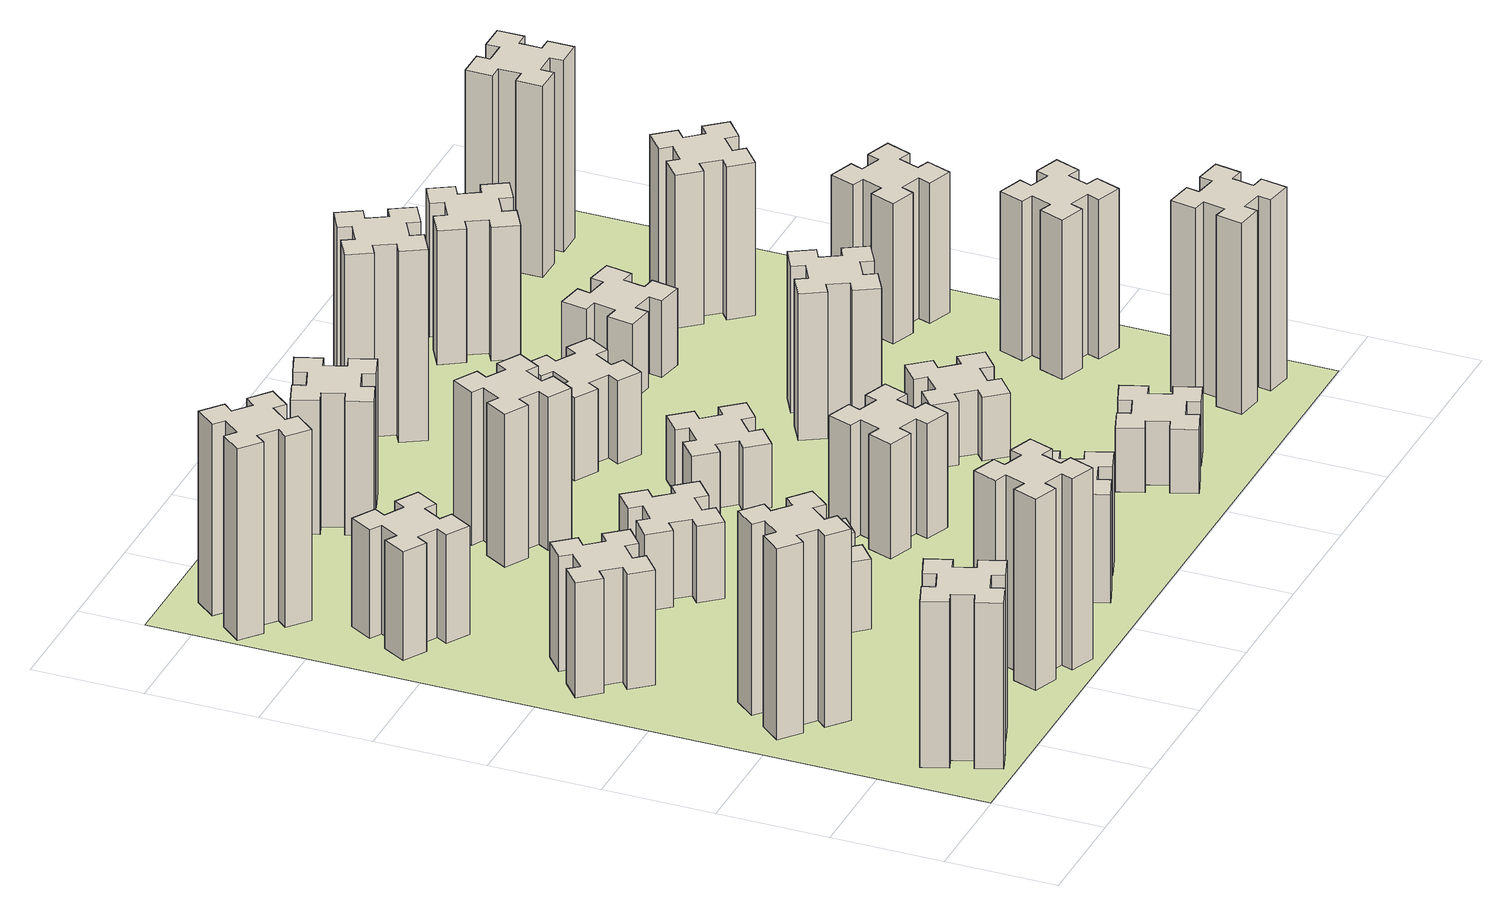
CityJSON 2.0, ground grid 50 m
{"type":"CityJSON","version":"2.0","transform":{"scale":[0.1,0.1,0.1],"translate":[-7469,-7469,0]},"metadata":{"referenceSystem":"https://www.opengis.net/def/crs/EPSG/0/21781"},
"CityObjects":{
"building1":{"type":"Building","attributes":{"class":"1000","function":"1000","usage":"1000","yearOfConstruction":2016,"roofType":"1000","measuredHeight":78,"storeysAboveGround":30,"storeysBelowGround":0},"geometry":[{"type":"Solid","lod":"1","boundaries":[[[[0,1,2,3,4,5,6,7,8,9,10,11,12,13,14,15,16,17,18,19]],[[17,16,20,21]],[[16,15,22,20]],[[15,14,23,22]],[[14,13,24,23]],[[13,12,25,24]],[[12,11,26,25]],[[11,10,27,26]],[[10,9,28,27]],[[9,8,29,28]],[[8,7,30,29]],[[7,6,31,30]],[[6,5,32,31]],[[5,4,33,32]],[[4,3,34,33]],[[3,2,35,34]],[[2,1,36,35]],[[1,0,37,36]],[[0,19,38,37]],[[19,18,39,38]],[[18,17,21,39]],[[24,25,26,27,28,29,30,31,32,33,34,35,36,37,38,39,21,20,22,23]]]]}]},
"building2":{"type":"Building","attributes":{"class":"1000","function":"1000","usage":"1000","yearOfConstruction":2016,"roofType":"1000","measuredHeight":90,"storeysAboveGround":30,"storeysBelowGround":0},"geometry":[{"type":"Solid","lod":"1","boundaries":[[[[40,41,42,43,44,45,46,47,48,49,50,51,52,53,54,55,56,57,58,59]],[[57,56,60,61]],[[56,55,62,60]],[[55,54,63,62]],[[54,53,64,63]],[[53,52,65,64]],[[52,51,66,65]],[[51,50,67,66]],[[50,49,68,67]],[[49,48,69,68]],[[48,47,70,69]],[[47,46,71,70]],[[46,45,72,71]],[[45,44,73,72]],[[44,43,74,73]],[[43,42,75,74]],[[42,41,76,75]],[[41,40,77,76]],[[40,59,78,77]],[[59,58,79,78]],[[58,57,61,79]],[[64,65,66,67,68,69,70,71,72,73,74,75,76,77,78,79,61,60,62,63]]]]}]},
"building3":{"type":"Building","attributes":{"class":"1000","function":"1000","usage":"1000","yearOfConstruction":2016,"roofType":"1000","measuredHeight":54,"storeysAboveGround":30,"storeysBelowGround":0},"geometry":[{"type":"Solid","lod":"1","boundaries":[[[[80,81,82,83,84,85,86,87,88,89,90,91,92,93,94,95,96,97,98,99]],[[97,96,100,101]],[[96,95,102,100]],[[95,94,103,102]],[[94,93,104,103]],[[93,92,105,104]],[[92,91,106,105]],[[91,90,107,106]],[[90,89,108,107]],[[89,88,109,108]],[[88,87,110,109]],[[87,86,111,110]],[[86,85,112,111]],[[85,84,113,112]],[[84,83,114,113]],[[83,82,115,114]],[[82,81,116,115]],[[81,80,117,116]],[[80,99,118,117]],[[99,98,119,118]],[[98,97,101,119]],[[104,105,106,107,108,109,110,111,112,113,114,115,116,117,118,119,101,100,102,103]]]]}]},
"building4":{"type":"Building","attributes":{"class":"1000","function":"1000","usage":"1000","yearOfConstruction":2016,"roofType":"1000","measuredHeight":51,"storeysAboveGround":30,"storeysBelowGround":0},"geometry":[{"type":"Solid","lod":"1","boundaries":[[[[120,121,122,123,124,125,126,127,128,129,130,131,132,133,134,135,136,137,138,139]],[[137,136,140,141]],[[136,135,142,140]],[[135,134,143,142]],[[134,133,144,143]],[[133,132,145,144]],[[132,131,146,145]],[[131,130,147,146]],[[130,129,148,147]],[[129,128,149,148]],[[128,127,150,149]],[[127,126,151,150]],[[126,125,152,151]],[[125,124,153,152]],[[124,123,154,153]],[[123,122,155,154]],[[122,121,156,155]],[[121,120,157,156]],[[120,139,158,157]],[[139,138,159,158]],[[138,137,141,159]],[[144,145,146,147,148,149,150,151,152,153,154,155,156,157,158,159,141,140,142,143]]]]}]},
"building5":{"type":"Building","attributes":{"class":"1000","function":"1000","usage":"1000","yearOfConstruction":2016,"roofType":"1000","measuredHeight":90,"storeysAboveGround":30,"storeysBelowGround":0},"geometry":[{"type":"Solid","lod":"1","boundaries":[[[[160,161,162,163,164,165,166,167,168,169,170,171,172,173,174,175,176,177,178,179]],[[177,176,180,181]],[[176,175,182,180]],[[175,174,183,182]],[[174,173,184,183]],[[173,172,185,184]],[[172,171,186,185]],[[171,170,187,186]],[[170,169,188,187]],[[169,168,189,188]],[[168,167,190,189]],[[167,166,191,190]],[[166,165,192,191]],[[165,164,193,192]],[[164,163,194,193]],[[163,162,195,194]],[[162,161,196,195]],[[161,160,197,196]],[[160,179,198,197]],[[179,178,199,198]],[[178,177,181,199]],[[184,185,186,187,188,189,190,191,192,193,194,195,196,197,198,199,181,180,182,183]]]]}]},
"building6":{"type":"Building","attributes":{"class":"1000","function":"1000","usage":"1000","yearOfConstruction":2016,"roofType":"1000","measuredHeight":90,"storeysAboveGround":30,"storeysBelowGround":0},"geometry":[{"type":"Solid","lod":"1","boundaries":[[[[200,201,202,203,204,205,206,207,208,209,210,211,212,213,214,215,216,217,218,219]],[[217,216,220,221]],[[216,215,222,220]],[[215,214,223,222]],[[214,213,224,223]],[[213,212,225,224]],[[212,211,226,225]],[[211,210,227,226]],[[210,209,228,227]],[[209,208,229,228]],[[208,207,230,229]],[[207,206,231,230]],[[206,205,232,231]],[[205,204,233,232]],[[204,203,234,233]],[[203,202,235,234]],[[202,201,236,235]],[[201,200,237,236]],[[200,219,238,237]],[[219,218,239,238]],[[218,217,221,239]],[[224,225,226,227,228,229,230,231,232,233,234,235,236,237,238,239,221,220,222,223]]]]}]},
"building7":{"type":"Building","attributes":{"class":"1000","function":"1000","usage":"1000","yearOfConstruction":2016,"roofType":"1000","measuredHeight":33,"storeysAboveGround":30,"storeysBelowGround":0},"geometry":[{"type":"Solid","lod":"1","boundaries":[[[[240,241,242,243,244,245,246,247,248,249,250,251,252,253,254,255,256,257,258,259]],[[257,256,260,261]],[[256,255,262,260]],[[255,254,263,262]],[[254,253,264,263]],[[253,252,265,264]],[[252,251,266,265]],[[251,250,267,266]],[[250,249,268,267]],[[249,248,269,268]],[[248,247,270,269]],[[247,246,271,270]],[[246,245,272,271]],[[245,244,273,272]],[[244,243,274,273]],[[243,242,275,274]],[[242,241,276,275]],[[241,240,277,276]],[[240,259,278,277]],[[259,258,279,278]],[[258,257,261,279]],[[264,265,266,267,268,269,270,271,272,273,274,275,276,277,278,279,261,260,262,263]]]]}]},
"building8":{"type":"Building","attributes":{"class":"1000","function":"1000","usage":"1000","yearOfConstruction":2016,"roofType":"1000","measuredHeight":36,"storeysAboveGround":30,"storeysBelowGround":0},"geometry":[{"type":"Solid","lod":"1","boundaries":[[[[280,281,282,283,284,285,286,287,288,289,290,291,292,293,294,295,296,297,298,299]],[[297,296,300,301]],[[296,295,302,300]],[[295,294,303,302]],[[294,293,304,303]],[[293,292,305,304]],[[292,291,306,305]],[[291,290,307,306]],[[290,289,308,307]],[[289,288,309,308]],[[288,287,310,309]],[[287,286,311,310]],[[286,285,312,311]],[[285,284,313,312]],[[284,283,314,313]],[[283,282,315,314]],[[282,281,316,315]],[[281,280,317,316]],[[280,299,318,317]],[[299,298,319,318]],[[298,297,301,319]],[[304,305,306,307,308,309,310,311,312,313,314,315,316,317,318,319,301,300,302,303]]]]}]},
"building9":{"type":"Building","attributes":{"class":"1000","function":"1000","usage":"1000","yearOfConstruction":2016,"roofType":"1000","measuredHeight":51,"storeysAboveGround":30,"storeysBelowGround":0},"geometry":[{"type":"Solid","lod":"1","boundaries":[[[[320,321,322,323,324,325,326,327,328,329,330,331,332,333,334,335,336,337,338,339]],[[337,336,340,341]],[[336,335,342,340]],[[335,334,343,342]],[[334,333,344,343]],[[333,332,345,344]],[[332,331,346,345]],[[331,330,347,346]],[[330,329,348,347]],[[329,328,349,348]],[[328,327,350,349]],[[327,326,351,350]],[[326,325,352,351]],[[325,324,353,352]],[[324,323,354,353]],[[323,322,355,354]],[[322,321,356,355]],[[321,320,357,356]],[[320,339,358,357]],[[339,338,359,358]],[[338,337,341,359]],[[344,345,346,347,348,349,350,351,352,353,354,355,356,357,358,359,341,340,342,343]]]]}]},
"building10":{"type":"Building","attributes":{"class":"1000","function":"1000","usage":"1000","yearOfConstruction":2016,"roofType":"1000","measuredHeight":72,"storeysAboveGround":30,"storeysBelowGround":0},"geometry":[{"type":"Solid","lod":"1","boundaries":[[[[360,361,362,363,364,365,366,367,368,369,370,371,372,373,374,375,376,377,378,379]],[[377,376,380,381]],[[376,375,382,380]],[[375,374,383,382]],[[374,373,384,383]],[[373,372,385,384]],[[372,371,386,385]],[[371,370,387,386]],[[370,369,388,387]],[[369,368,389,388]],[[368,367,390,389]],[[367,366,391,390]],[[366,365,392,391]],[[365,364,393,392]],[[364,363,394,393]],[[363,362,395,394]],[[362,361,396,395]],[[361,360,397,396]],[[360,379,398,397]],[[379,378,399,398]],[[378,377,381,399]],[[384,385,386,387,388,389,390,391,392,393,394,395,396,397,398,399,381,380,382,383]]]]}]},
"building11":{"type":"Building","attributes":{"class":"1000","function":"1000","usage":"1000","yearOfConstruction":2016,"roofType":"1000","measuredHeight":63,"storeysAboveGround":30,"storeysBelowGround":0},"geometry":[{"type":"Solid","lod":"1","boundaries":[[[[400,401,402,403,404,405,406,407,408,409,410,411,412,413,414,415,416,417,418,419]],[[417,416,420,421]],[[416,415,422,420]],[[415,414,423,422]],[[414,413,424,423]],[[413,412,425,424]],[[412,411,426,425]],[[411,410,427,426]],[[410,409,428,427]],[[409,408,429,428]],[[408,407,430,429]],[[407,406,431,430]],[[406,405,432,431]],[[405,404,433,432]],[[404,403,434,433]],[[403,402,435,434]],[[402,401,436,435]],[[401,400,437,436]],[[400,419,438,437]],[[419,418,439,438]],[[418,417,421,439]],[[424,425,426,427,428,429,430,431,432,433,434,435,436,437,438,439,421,420,422,423]]]]}]},
"building12":{"type":"Building","attributes":{"class":"1000","function":"1000","usage":"1000","yearOfConstruction":2016,"roofType":"1000","measuredHeight":54,"storeysAboveGround":30,"storeysBelowGround":0},"geometry":[{"type":"Solid","lod":"1","boundaries":[[[[440,441,442,443,444,445,446,447,448,449,450,451,452,453,454,455,456,457,458,459]],[[457,456,460,461]],[[456,455,462,460]],[[455,454,463,462]],[[454,453,464,463]],[[453,452,465,464]],[[452,451,466,465]],[[451,450,467,466]],[[450,449,468,467]],[[449,448,469,468]],[[448,447,470,469]],[[447,446,471,470]],[[446,445,472,471]],[[445,444,473,472]],[[444,443,474,473]],[[443,442,475,474]],[[442,441,476,475]],[[441,440,477,476]],[[440,459,478,477]],[[459,458,479,478]],[[458,457,461,479]],[[464,465,466,467,468,469,470,471,472,473,474,475,476,477,478,479,461,460,462,463]]]]}]},
"building13":{"type":"Building","attributes":{"class":"1000","function":"1000","usage":"1000","yearOfConstruction":2016,"roofType":"1000","measuredHeight":30,"storeysAboveGround":30,"storeysBelowGround":0},"geometry":[{"type":"Solid","lod":"1","boundaries":[[[[480,481,482,483,484,485,486,487,488,489,490,491,492,493,494,495,496,497,498,499]],[[497,496,500,501]],[[496,495,502,500]],[[495,494,503,502]],[[494,493,504,503]],[[493,492,505,504]],[[492,491,506,505]],[[491,490,507,506]],[[490,489,508,507]],[[489,488,509,508]],[[488,487,510,509]],[[487,486,511,510]],[[486,485,512,511]],[[485,484,513,512]],[[484,483,514,513]],[[483,482,515,514]],[[482,481,516,515]],[[481,480,517,516]],[[480,499,518,517]],[[499,498,519,518]],[[498,497,501,519]],[[504,505,506,507,508,509,510,511,512,513,514,515,516,517,518,519,501,500,502,503]]]]}]},
"building14":{"type":"Building","attributes":{"class":"1000","function":"1000","usage":"1000","yearOfConstruction":2016,"roofType":"1000","measuredHeight":39,"storeysAboveGround":30,"storeysBelowGround":0},"geometry":[{"type":"Solid","lod":"1","boundaries":[[[[520,521,522,523,524,525,526,527,528,529,530,531,532,533,534,535,536,537,538,539]],[[537,536,540,541]],[[536,535,542,540]],[[535,534,543,542]],[[534,533,544,543]],[[533,532,545,544]],[[532,531,546,545]],[[531,530,547,546]],[[530,529,548,547]],[[529,528,549,548]],[[528,527,550,549]],[[527,526,551,550]],[[526,525,552,551]],[[525,524,553,552]],[[524,523,554,553]],[[523,522,555,554]],[[522,521,556,555]],[[521,520,557,556]],[[520,539,558,557]],[[539,538,559,558]],[[538,537,541,559]],[[544,545,546,547,548,549,550,551,552,553,554,555,556,557,558,559,541,540,542,543]]]]}]},
"building15":{"type":"Building","attributes":{"class":"1000","function":"1000","usage":"1000","yearOfConstruction":2016,"roofType":"1000","measuredHeight":30,"storeysAboveGround":30,"storeysBelowGround":0},"geometry":[{"type":"Solid","lod":"1","boundaries":[[[[560,561,562,563,564,565,566,567,568,569,570,571,572,573,574,575,576,577,578,579]],[[577,576,580,581]],[[576,575,582,580]],[[575,574,583,582]],[[574,573,584,583]],[[573,572,585,584]],[[572,571,586,585]],[[571,570,587,586]],[[570,569,588,587]],[[569,568,589,588]],[[568,567,590,589]],[[567,566,591,590]],[[566,565,592,591]],[[565,564,593,592]],[[564,563,594,593]],[[563,562,595,594]],[[562,561,596,595]],[[561,560,597,596]],[[560,579,598,597]],[[579,578,599,598]],[[578,577,581,599]],[[584,585,586,587,588,589,590,591,592,593,594,595,596,597,598,599,581,580,582,583]]]]}]},
"building16":{"type":"Building","attributes":{"class":"1000","function":"1000","usage":"1000","yearOfConstruction":2016,"roofType":"1000","measuredHeight":90,"storeysAboveGround":30,"storeysBelowGround":0},"geometry":[{"type":"Solid","lod":"1","boundaries":[[[[600,601,602,603,604,605,606,607,608,609,610,611,612,613,614,615,616,617,618,619]],[[617,616,620,621]],[[616,615,622,620]],[[615,614,623,622]],[[614,613,624,623]],[[613,612,625,624]],[[612,611,626,625]],[[611,610,627,626]],[[610,609,628,627]],[[609,608,629,628]],[[608,607,630,629]],[[607,606,631,630]],[[606,605,632,631]],[[605,604,633,632]],[[604,603,634,633]],[[603,602,635,634]],[[602,601,636,635]],[[601,600,637,636]],[[600,619,638,637]],[[619,618,639,638]],[[618,617,621,639]],[[624,625,626,627,628,629,630,631,632,633,634,635,636,637,638,639,621,620,622,623]]]]}]},
"building17":{"type":"Building","attributes":{"class":"1000","function":"1000","usage":"1000","yearOfConstruction":2016,"roofType":"1000","measuredHeight":30,"storeysAboveGround":30,"storeysBelowGround":0},"geometry":[{"type":"Solid","lod":"1","boundaries":[[[[640,641,642,643,644,645,646,647,648,649,650,651,652,653,654,655,656,657,658,659]],[[657,656,660,661]],[[656,655,662,660]],[[655,654,663,662]],[[654,653,664,663]],[[653,652,665,664]],[[652,651,666,665]],[[651,650,667,666]],[[650,649,668,667]],[[649,648,669,668]],[[648,647,670,669]],[[647,646,671,670]],[[646,645,672,671]],[[645,644,673,672]],[[644,643,674,673]],[[643,642,675,674]],[[642,641,676,675]],[[641,640,677,676]],[[640,659,678,677]],[[659,658,679,678]],[[658,657,661,679]],[[664,665,666,667,668,669,670,671,672,673,674,675,676,677,678,679,661,660,662,663]]]]}]},
"building18":{"type":"Building","attributes":{"class":"1000","function":"1000","usage":"1000","yearOfConstruction":2016,"roofType":"1000","measuredHeight":69,"storeysAboveGround":30,"storeysBelowGround":0},"geometry":[{"type":"Solid","lod":"1","boundaries":[[[[680,681,682,683,684,685,686,687,688,689,690,691,692,693,694,695,696,697,698,699]],[[697,696,700,701]],[[696,695,702,700]],[[695,694,703,702]],[[694,693,704,703]],[[693,692,705,704]],[[692,691,706,705]],[[691,690,707,706]],[[690,689,708,707]],[[689,688,709,708]],[[688,687,710,709]],[[687,686,711,710]],[[686,685,712,711]],[[685,684,713,712]],[[684,683,714,713]],[[683,682,715,714]],[[682,681,716,715]],[[681,680,717,716]],[[680,699,718,717]],[[699,698,719,718]],[[698,697,701,719]],[[704,705,706,707,708,709,710,711,712,713,714,715,716,717,718,719,701,700,702,703]]]]}]},
"building19":{"type":"Building","attributes":{"class":"1000","function":"1000","usage":"1000","yearOfConstruction":2016,"roofType":"1000","measuredHeight":36,"storeysAboveGround":30,"storeysBelowGround":0},"geometry":[{"type":"Solid","lod":"1","boundaries":[[[[720,721,722,723,724,725,726,727,728,729,730,731,732,733,734,735,736,737,738,739]],[[737,736,740,741]],[[736,735,742,740]],[[735,734,743,742]],[[734,733,744,743]],[[733,732,745,744]],[[732,731,746,745]],[[731,730,747,746]],[[730,729,748,747]],[[729,728,749,748]],[[728,727,750,749]],[[727,726,751,750]],[[726,725,752,751]],[[725,724,753,752]],[[724,723,754,753]],[[723,722,755,754]],[[722,721,756,755]],[[721,720,757,756]],[[720,739,758,757]],[[739,738,759,758]],[[738,737,741,759]],[[744,745,746,747,748,749,750,751,752,753,754,755,756,757,758,759,741,740,742,743]]]]}]},
"building20":{"type":"Building","attributes":{"class":"1000","function":"1000","usage":"1000","yearOfConstruction":2016,"roofType":"1000","measuredHeight":90,"storeysAboveGround":30,"storeysBelowGround":0},"geometry":[{"type":"Solid","lod":"1","boundaries":[[[[760,761,762,763,764,765,766,767,768,769,770,771,772,773,774,775,776,777,778,779]],[[777,776,780,781]],[[776,775,782,780]],[[775,774,783,782]],[[774,773,784,783]],[[773,772,785,784]],[[772,771,786,785]],[[771,770,787,786]],[[770,769,788,787]],[[769,768,789,788]],[[768,767,790,789]],[[767,766,791,790]],[[766,765,792,791]],[[765,764,793,792]],[[764,763,794,793]],[[763,762,795,794]],[[762,761,796,795]],[[761,760,797,796]],[[760,779,798,797]],[[779,778,799,798]],[[778,777,781,799]],[[784,785,786,787,788,789,790,791,792,793,794,795,796,797,798,799,781,780,782,783]]]]}]},
"building21":{"type":"Building","attributes":{"class":"1000","function":"1000","usage":"1000","yearOfConstruction":2016,"roofType":"1000","measuredHeight":63,"storeysAboveGround":30,"storeysBelowGround":0},"geometry":[{"type":"Solid","lod":"1","boundaries":[[[[800,801,802,803,804,805,806,807,808,809,810,811,812,813,814,815,816,817,818,819]],[[817,816,820,821]],[[816,815,822,820]],[[815,814,823,822]],[[814,813,824,823]],[[813,812,825,824]],[[812,811,826,825]],[[811,810,827,826]],[[810,809,828,827]],[[809,808,829,828]],[[808,807,830,829]],[[807,806,831,830]],[[806,805,832,831]],[[805,804,833,832]],[[804,803,834,833]],[[803,802,835,834]],[[802,801,836,835]],[[801,800,837,836]],[[800,819,838,837]],[[819,818,839,838]],[[818,817,821,839]],[[824,825,826,827,828,829,830,831,832,833,834,835,836,837,838,839,821,820,822,823]]]]}]},
"building22":{"type":"Building","attributes":{"class":"1000","function":"1000","usage":"1000","yearOfConstruction":2016,"roofType":"1000","measuredHeight":75,"storeysAboveGround":30,"storeysBelowGround":0},"geometry":[{"type":"Solid","lod":"1","boundaries":[[[[840,841,842,843,844,845,846,847,848,849,850,851,852,853,854,855,856,857,858,859]],[[857,856,860,861]],[[856,855,862,860]],[[855,854,863,862]],[[854,853,864,863]],[[853,852,865,864]],[[852,851,866,865]],[[851,850,867,866]],[[850,849,868,867]],[[849,848,869,868]],[[848,847,870,869]],[[847,846,871,870]],[[846,845,872,871]],[[845,844,873,872]],[[844,843,874,873]],[[843,842,875,874]],[[842,841,876,875]],[[841,840,877,876]],[[840,859,878,877]],[[859,858,879,878]],[[858,857,861,879]],[[864,865,866,867,868,869,870,871,872,873,874,875,876,877,878,879,861,860,862,863]]]]}]},
"building23":{"type":"Building","attributes":{"class":"1000","function":"1000","usage":"1000","yearOfConstruction":2016,"roofType":"1000","measuredHeight":66,"storeysAboveGround":30,"storeysBelowGround":0},"geometry":[{"type":"Solid","lod":"1","boundaries":[[[[880,881,882,883,884,885,886,887,888,889,890,891,892,893,894,895,896,897,898,899]],[[897,896,900,901]],[[896,895,902,900]],[[895,894,903,902]],[[894,893,904,903]],[[893,892,905,904]],[[892,891,906,905]],[[891,890,907,906]],[[890,889,908,907]],[[889,888,909,908]],[[888,887,910,909]],[[887,886,911,910]],[[886,885,912,911]],[[885,884,913,912]],[[884,883,914,913]],[[883,882,915,914]],[[882,881,916,915]],[[881,880,917,916]],[[880,899,918,917]],[[899,898,919,918]],[[898,897,901,919]],[[904,905,906,907,908,909,910,911,912,913,914,915,916,917,918,919,901,900,902,903]]]]}]},
"building24":{"type":"Building","attributes":{"class":"1000","function":"1000","usage":"1000","yearOfConstruction":2016,"roofType":"1000","measuredHeight":72,"storeysAboveGround":30,"storeysBelowGround":0},"geometry":[{"type":"Solid","lod":"1","boundaries":[[[[920,921,922,923,924,925,926,927,928,929,930,931,932,933,934,935,936,937,938,939]],[[937,936,940,941]],[[936,935,942,940]],[[935,934,943,942]],[[934,933,944,943]],[[933,932,945,944]],[[932,931,946,945]],[[931,930,947,946]],[[930,929,948,947]],[[929,928,949,948]],[[928,927,950,949]],[[927,926,951,950]],[[926,925,952,951]],[[925,924,953,952]],[[924,923,954,953]],[[923,922,955,954]],[[922,921,956,955]],[[921,920,957,956]],[[920,939,958,957]],[[939,938,959,958]],[[938,937,941,959]],[[944,945,946,947,948,949,950,951,952,953,954,955,956,957,958,959,941,940,942,943]]]]}]},
"building25":{"type":"Building","attributes":{"class":"1000","function":"1000","usage":"1000","yearOfConstruction":2016,"roofType":"1000","measuredHeight":90,"storeysAboveGround":30,"storeysBelowGround":0},"geometry":[{"type":"Solid","lod":"1","boundaries":[[[[960,961,962,963,964,965,966,967,968,969,970,971,972,973,974,975,976,977,978,979]],[[977,976,980,981]],[[976,975,982,980]],[[975,974,983,982]],[[974,973,984,983]],[[973,972,985,984]],[[972,971,986,985]],[[971,970,987,986]],[[970,969,988,987]],[[969,968,989,988]],[[968,967,990,989]],[[967,966,991,990]],[[966,965,992,991]],[[965,964,993,992]],[[964,963,994,993]],[[963,962,995,994]],[[962,961,996,995]],[[961,960,997,996]],[[960,979,998,997]],[[979,978,999,998]],[[978,977,981,999]],[[984,985,986,987,988,989,990,991,992,993,994,995,996,997,998,999,981,980,982,983]]]]}]},
"landuse1":{"type":"LandUse","attributes":{"name":"plot1","function":"1010"},"geometry":[{"type":"MultiSurface","lod":"1","boundaries":[[[1000,1001,1002,1003]]]}]}
},
"vertices":[
[366,155,0],[460,189,0],[480,133,0],[593,174,0],[552,287,0],[496,266,0],[462,360,0],[518,380,0],[477,493,0],[364,452,0],[385,396,0],[291,362,0],[270,418,0],[157,377,0],[199,264,0],[255,285,0],[289,191,0],[233,170,0],[274,57,0],[387,99,0],[289,191,780],[233,170,780],[255,285,780],[199,264,780],[157,377,780],[270,418,780],[291,362,780],[385,396,780],[364,452,780],[477,493,780],[518,380,780],[462,360,780],[496,266,780],[552,287,780],[593,174,780],[480,133,780],[460,189,780],[366,155,780],[387,99,780],[274,57,780],
[484,1067,0],[408,1132,0],[446,1178,0],[354,1255,0],[277,1163,0],[323,1124,0],[259,1048,0],[213,1086,0],[136,994,0],[228,917,0],[266,963,0],[343,899,0],[304,853,0],[396,776,0],[473,868,0],[427,906,0],[492,983,0],[538,944,0],[615,1036,0],[523,1113,0],[492,983,900],[538,944,900],[427,906,900],[473,868,900],[396,776,900],[304,853,900],[343,899,900],[266,963,900],[228,917,900],[136,994,900],[213,1086,900],[259,1048,900],[323,1124,900],[277,1163,900],[354,1255,900],[446,1178,900],[408,1132,900],[484,1067,900],[523,1113,900],[615,1036,900],
[492,1888,0],[427,1964,0],[473,2003,0],[396,2095,0],[304,2018,0],[343,1972,0],[266,1907,0],[228,1953,0],[136,1876,0],[213,1784,0],[259,1823,0],[323,1746,0],[277,1708,0],[354,1616,0],[446,1693,0],[408,1739,0],[484,1803,0],[523,1757,0],[615,1834,0],[538,1926,0],[484,1803,540],[523,1757,540],[408,1739,540],[446,1693,540],[354,1616,540],[277,1708,540],[323,1746,540],[259,1823,540],[213,1784,540],[136,1876,540],[228,1953,540],[266,1907,540],[343,1972,540],[304,2018,540],[396,2095,540],[473,2003,540],[427,1964,540],[492,1888,540],[538,1926,540],[615,1834,540],
[446,2597,0],[496,2684,0],[548,2654,0],[608,2758,0],[504,2818,0],[474,2766,0],[387,2816,0],[417,2868,0],[313,2928,0],[253,2824,0],[305,2794,0],[255,2707,0],[203,2737,0],[143,2633,0],[247,2573,0],[277,2625,0],[364,2575,0],[334,2523,0],[438,2463,0],[498,2567,0],[364,2575,510],[334,2523,510],[277,2625,510],[247,2573,510],[143,2633,510],[203,2737,510],[255,2707,510],[305,2794,510],[253,2824,510],[313,2928,510],[417,2868,510],[387,2816,510],[474,2766,510],[504,2818,510],[608,2758,510],[548,2654,510],[496,2684,510],[446,2597,510],[498,2567,510],[438,2463,510],
[1029,360,0],[995,266,0],[939,287,0],[897,174,0],[1010,133,0],[1031,189,0],[1125,155,0],[1104,99,0],[1217,57,0],[1258,170,0],[1202,191,0],[1236,285,0],[1292,264,0],[1333,377,0],[1220,418,0],[1200,362,0],[1106,396,0],[1127,452,0],[1014,493,0],[973,380,0],[1106,396,900],[1127,452,900],[1200,362,900],[1220,418,900],[1333,377,900],[1292,264,900],[1236,285,900],[1202,191,900],[1258,170,900],[1217,57,900],[1104,99,900],[1125,155,900],[1031,189,900],[1010,133,900],[897,174,900],[939,287,900],[995,266,900],[1029,360,900],[973,380,900],[1014,493,900],
[384,3387,0],[308,3452,0],[346,3498,0],[254,3575,0],[177,3483,0],[223,3444,0],[159,3368,0],[113,3406,0],[36,3314,0],[128,3237,0],[166,3283,0],[243,3219,0],[204,3173,0],[296,3096,0],[373,3188,0],[327,3226,0],[392,3303,0],[438,3264,0],[515,3356,0],[423,3433,0],[392,3303,900],[438,3264,900],[327,3226,900],[373,3188,900],[296,3096,900],[204,3173,900],[243,3219,900],[166,3283,900],[128,3237,900],[36,3314,900],[113,3406,900],[159,3368,900],[223,3444,900],[177,3483,900],[254,3575,900],[346,3498,900],[308,3452,900],[384,3387,900],[423,3433,900],[515,3356,900],
[1083,1332,0],[1006,1267,0],[968,1313,0],[876,1236,0],[953,1144,0],[999,1183,0],[1063,1106,0],[1017,1068,0],[1094,976,0],[1186,1053,0],[1148,1099,0],[1224,1163,0],[1263,1117,0],[1355,1194,0],[1278,1286,0],[1232,1248,0],[1167,1324,0],[1213,1363,0],[1136,1455,0],[1044,1378,0],[1167,1324,330],[1213,1363,330],[1232,1248,330],[1278,1286,330],[1355,1194,330],[1263,1117,330],[1224,1163,330],[1148,1099,330],[1186,1053,330],[1094,976,330],[1017,1068,330],[1063,1106,330],[999,1183,330],[953,1144,330],[876,1236,330],[968,1313,330],[1006,1267,330],[1083,1332,330],[1044,1378,330],[1136,1455,330],
[1083,1972,0],[1006,1907,0],[968,1953,0],[876,1876,0],[953,1784,0],[999,1823,0],[1063,1746,0],[1017,1708,0],[1094,1616,0],[1186,1693,0],[1148,1739,0],[1224,1803,0],[1263,1757,0],[1355,1834,0],[1278,1926,0],[1232,1888,0],[1167,1964,0],[1213,2003,0],[1136,2095,0],[1044,2018,0],[1167,1964,360],[1213,2003,360],[1232,1888,360],[1278,1926,360],[1355,1834,360],[1263,1757,360],[1224,1803,360],[1148,1739,360],[1186,1693,360],[1094,1616,360],[1017,1708,360],[1063,1746,360],[999,1823,360],[953,1784,360],[876,1876,360],[968,1953,360],[1006,1907,360],[1083,1972,360],[1044,2018,360],[1136,2095,360],
[1765,496,0],[1671,462,0],[1650,518,0],[1537,477,0],[1579,364,0],[1635,385,0],[1669,291,0],[1613,270,0],[1654,157,0],[1767,199,0],[1746,255,0],[1840,289,0],[1860,233,0],[1973,274,0],[1932,387,0],[1876,366,0],[1842,460,0],[1898,480,0],[1857,593,0],[1744,552,0],[1842,460,510],[1898,480,510],[1876,366,510],[1932,387,510],[1973,274,510],[1860,233,510],[1840,289,510],[1746,255,510],[1767,199,510],[1654,157,510],[1613,270,510],[1669,291,510],[1635,385,510],[1579,364,510],[1537,477,510],[1650,518,510],[1671,462,510],[1765,496,510],[1744,552,510],[1857,593,510],
[1314,2666,0],[1227,2716,0],[1257,2768,0],[1153,2828,0],[1093,2724,0],[1145,2694,0],[1095,2607,0],[1043,2637,0],[983,2533,0],[1087,2473,0],[1117,2525,0],[1204,2475,0],[1174,2423,0],[1278,2363,0],[1338,2467,0],[1286,2497,0],[1336,2584,0],[1388,2554,0],[1448,2658,0],[1344,2718,0],[1336,2584,720],[1388,2554,720],[1286,2497,720],[1338,2467,720],[1278,2363,720],[1174,2423,720],[1204,2475,720],[1117,2525,720],[1087,2473,720],[983,2533,720],[1043,2637,720],[1095,2607,720],[1145,2694,720],[1093,2724,720],[1153,2828,720],[1257,2768,720],[1227,2716,720],[1314,2666,720],[1344,2718,720],[1448,2658,720],
[1125,3456,0],[1031,3422,0],[1010,3478,0],[897,3437,0],[939,3324,0],[995,3345,0],[1029,3251,0],[973,3230,0],[1014,3117,0],[1127,3159,0],[1106,3215,0],[1200,3249,0],[1220,3193,0],[1333,3234,0],[1292,3347,0],[1236,3326,0],[1202,3420,0],[1258,3440,0],[1217,3553,0],[1104,3512,0],[1202,3420,630],[1258,3440,630],[1236,3326,630],[1292,3347,630],[1333,3234,630],[1220,3193,630],[1200,3249,630],[1106,3215,630],[1127,3159,630],[1014,3117,630],[973,3230,630],[1029,3251,630],[995,3345,630],[939,3324,630],[897,3437,630],[1010,3478,630],[1031,3422,630],[1125,3456,630],[1104,3512,630],[1217,3553,630],
[1769,1300,0],[1735,1206,0],[1679,1227,0],[1637,1114,0],[1750,1073,0],[1771,1129,0],[1865,1095,0],[1844,1039,0],[1957,997,0],[1998,1110,0],[1942,1131,0],[1976,1225,0],[2032,1204,0],[2073,1317,0],[1960,1358,0],[1940,1302,0],[1846,1336,0],[1867,1392,0],[1754,1433,0],[1713,1320,0],[1846,1336,540],[1867,1392,540],[1940,1302,540],[1960,1358,540],[2073,1317,540],[2032,1204,540],[1976,1225,540],[1942,1131,540],[1998,1110,540],[1957,997,540],[1844,1039,540],[1865,1095,540],[1771,1129,540],[1750,1073,540],[1637,1114,540],[1679,1227,540],[1735,1206,540],[1769,1300,540],[1713,1320,540],[1754,1433,540],
[1972,1988,0],[1907,2064,0],[1953,2103,0],[1876,2195,0],[1784,2118,0],[1823,2072,0],[1746,2007,0],[1708,2053,0],[1616,1976,0],[1693,1884,0],[1739,1923,0],[1803,1846,0],[1757,1808,0],[1834,1716,0],[1926,1793,0],[1888,1839,0],[1964,1903,0],[2003,1857,0],[2095,1934,0],[2018,2026,0],[1964,1903,300],[2003,1857,300],[1888,1839,300],[1926,1793,300],[1834,1716,300],[1757,1808,300],[1803,1846,300],[1739,1923,300],[1693,1884,300],[1616,1976,300],[1708,2053,300],[1746,2007,300],[1823,2072,300],[1784,2118,300],[1876,2195,300],[1953,2103,300],[1907,2064,300],[1972,1988,300],[2018,2026,300],[2095,1934,300],
[2026,2497,0],[2076,2584,0],[2128,2554,0],[2188,2658,0],[2084,2718,0],[2054,2666,0],[1967,2716,0],[1997,2768,0],[1893,2828,0],[1833,2724,0],[1885,2694,0],[1835,2607,0],[1783,2637,0],[1723,2533,0],[1827,2473,0],[1857,2525,0],[1944,2475,0],[1914,2423,0],[2018,2363,0],[2078,2467,0],[1944,2475,390],[1914,2423,390],[1857,2525,390],[1827,2473,390],[1723,2533,390],[1783,2637,390],[1835,2607,390],[1885,2694,390],[1833,2724,390],[1893,2828,390],[1997,2768,390],[1967,2716,390],[2054,2666,390],[2084,2718,390],[2188,2658,390],[2128,2554,390],[2076,2584,390],[2026,2497,390],[2078,2467,390],[2018,2363,390],
[2686,255,0],[2780,289,0],[2800,233,0],[2913,274,0],[2872,387,0],[2816,366,0],[2782,460,0],[2838,480,0],[2797,593,0],[2684,552,0],[2705,496,0],[2611,462,0],[2590,518,0],[2477,477,0],[2519,364,0],[2575,385,0],[2609,291,0],[2553,270,0],[2594,157,0],[2707,199,0],[2609,291,300],[2553,270,300],[2575,385,300],[2519,364,300],[2477,477,300],[2590,518,300],[2611,462,300],[2705,496,300],[2684,552,300],[2797,593,300],[2838,480,300],[2782,460,300],[2816,366,300],[2872,387,300],[2913,274,300],[2800,233,300],[2780,289,300],[2686,255,300],[2707,199,300],[2594,157,300],
[1844,3556,0],[1757,3506,0],[1727,3558,0],[1623,3498,0],[1683,3394,0],[1735,3424,0],[1785,3337,0],[1733,3307,0],[1793,3203,0],[1897,3263,0],[1867,3315,0],[1954,3365,0],[1984,3313,0],[2088,3373,0],[2028,3477,0],[1976,3447,0],[1926,3534,0],[1978,3564,0],[1918,3668,0],[1814,3608,0],[1926,3534,900],[1978,3564,900],[1976,3447,900],[2028,3477,900],[2088,3373,900],[1984,3313,900],[1954,3365,900],[1867,3315,900],[1897,3263,900],[1793,3203,900],[1733,3307,900],[1785,3337,900],[1735,3424,900],[1683,3394,900],[1623,3498,900],[1727,3558,900],[1757,3506,900],[1844,3556,900],[1814,3608,900],[1918,3668,900],
[2628,1099,0],[2704,1163,0],[2743,1117,0],[2835,1194,0],[2758,1286,0],[2712,1248,0],[2647,1324,0],[2693,1363,0],[2616,1455,0],[2524,1378,0],[2563,1332,0],[2486,1267,0],[2448,1313,0],[2356,1236,0],[2433,1144,0],[2479,1183,0],[2543,1106,0],[2497,1068,0],[2574,976,0],[2666,1053,0],[2543,1106,300],[2497,1068,300],[2479,1183,300],[2433,1144,300],[2356,1236,300],[2448,1313,300],[2486,1267,300],[2563,1332,300],[2524,1378,300],[2616,1455,300],[2693,1363,300],[2647,1324,300],[2712,1248,300],[2758,1286,300],[2835,1194,300],[2743,1117,300],[2704,1163,300],[2628,1099,300],[2666,1053,300],[2574,976,300],
[2475,1744,0],[2525,1657,0],[2473,1627,0],[2533,1523,0],[2637,1583,0],[2607,1635,0],[2694,1685,0],[2724,1633,0],[2828,1693,0],[2768,1797,0],[2716,1767,0],[2666,1854,0],[2718,1884,0],[2658,1988,0],[2554,1928,0],[2584,1876,0],[2497,1826,0],[2467,1878,0],[2363,1818,0],[2423,1714,0],[2497,1826,690],[2467,1878,690],[2584,1876,690],[2554,1928,690],[2658,1988,690],[2718,1884,690],[2666,1854,690],[2716,1767,690],[2768,1797,690],[2828,1693,690],[2724,1633,690],[2694,1685,690],[2607,1635,690],[2637,1583,690],[2533,1523,690],[2473,1627,690],[2525,1657,690],[2475,1744,690],[2423,1714,690],[2363,1818,690],
[2664,2795,0],[2565,2812,0],[2576,2871,0],[2457,2892,0],[2437,2774,0],[2496,2764,0],[2478,2665,0],[2419,2676,0],[2398,2557,0],[2517,2537,0],[2527,2596,0],[2625,2578,0],[2615,2519,0],[2733,2498,0],[2754,2617,0],[2695,2627,0],[2712,2725,0],[2771,2715,0],[2792,2833,0],[2674,2854,0],[2712,2725,360],[2771,2715,360],[2695,2627,360],[2754,2617,360],[2733,2498,360],[2615,2519,360],[2625,2578,360],[2527,2596,360],[2517,2537,360],[2398,2557,360],[2419,2676,360],[2478,2665,360],[2496,2764,360],[2437,2774,360],[2457,2892,360],[2576,2871,360],[2565,2812,360],[2664,2795,360],[2674,2854,360],[2792,2833,360],
[3504,475,0],[3405,492,0],[3416,551,0],[3297,572,0],[3277,454,0],[3336,444,0],[3318,345,0],[3259,356,0],[3238,237,0],[3357,217,0],[3367,276,0],[3465,258,0],[3455,199,0],[3573,178,0],[3594,297,0],[3535,307,0],[3552,405,0],[3611,395,0],[3632,513,0],[3514,534,0],[3552,405,900],[3611,395,900],[3535,307,900],[3594,297,900],[3573,178,900],[3455,199,900],[3465,258,900],[3367,276,900],[3357,217,900],[3238,237,900],[3259,356,900],[3318,345,900],[3336,444,900],[3277,454,900],[3297,572,900],[3416,551,900],[3405,492,900],[3504,475,900],[3514,534,900],[3632,513,900],
[2716,3347,0],[2666,3434,0],[2718,3464,0],[2658,3568,0],[2554,3508,0],[2584,3456,0],[2497,3406,0],[2467,3458,0],[2363,3398,0],[2423,3294,0],[2475,3324,0],[2525,3237,0],[2473,3207,0],[2533,3103,0],[2637,3163,0],[2607,3215,0],[2694,3265,0],[2724,3213,0],[2828,3273,0],[2768,3377,0],[2694,3265,630],[2724,3213,630],[2607,3215,630],[2637,3163,630],[2533,3103,630],[2473,3207,630],[2525,3237,630],[2475,3324,630],[2423,3294,630],[2363,3398,630],[2467,3458,630],[2497,3406,630],[2584,3456,630],[2554,3508,630],[2658,3568,630],[2718,3464,630],[2666,3434,630],[2716,3347,630],[2768,3377,630],[2828,3273,630],
[3351,1029,0],[3445,995,0],[3424,939,0],[3537,897,0],[3578,1010,0],[3522,1031,0],[3556,1125,0],[3612,1104,0],[3653,1217,0],[3540,1258,0],[3520,1202,0],[3426,1236,0],[3447,1292,0],[3334,1333,0],[3293,1220,0],[3349,1200,0],[3315,1106,0],[3259,1127,0],[3217,1014,0],[3330,973,0],[3315,1106,750],[3259,1127,750],[3349,1200,750],[3293,1220,750],[3334,1333,750],[3447,1292,750],[3426,1236,750],[3520,1202,750],[3540,1258,750],[3653,1217,750],[3612,1104,750],[3556,1125,750],[3522,1031,750],[3578,1010,750],[3537,897,750],[3424,939,750],[3445,995,750],[3351,1029,750],[3330,973,750],[3217,1014,750],
[3520,1942,0],[3426,1976,0],[3447,2032,0],[3334,2073,0],[3293,1960,0],[3349,1940,0],[3315,1846,0],[3259,1867,0],[3217,1754,0],[3330,1713,0],[3351,1769,0],[3445,1735,0],[3424,1679,0],[3537,1637,0],[3578,1750,0],[3522,1771,0],[3556,1865,0],[3612,1844,0],[3653,1957,0],[3540,1998,0],[3556,1865,660],[3612,1844,660],[3522,1771,660],[3578,1750,660],[3537,1637,660],[3424,1679,660],[3445,1735,660],[3351,1769,660],[3330,1713,660],[3217,1754,660],[3259,1867,660],[3315,1846,660],[3349,1940,660],[3293,1960,660],[3334,2073,660],[3447,2032,660],[3426,1976,660],[3520,1942,660],[3540,1998,660],[3653,1957,660],
[3119,2563,0],[3183,2486,0],[3137,2448,0],[3214,2356,0],[3306,2433,0],[3268,2479,0],[3344,2543,0],[3383,2497,0],[3475,2574,0],[3398,2666,0],[3352,2628,0],[3287,2704,0],[3333,2743,0],[3256,2835,0],[3164,2758,0],[3203,2712,0],[3126,2647,0],[3088,2693,0],[2996,2616,0],[3073,2524,0],[3126,2647,720],[3088,2693,720],[3203,2712,720],[3164,2758,720],[3256,2835,720],[3333,2743,720],[3287,2704,720],[3352,2628,720],[3398,2666,720],[3475,2574,720],[3383,2497,720],[3344,2543,720],[3268,2479,720],[3306,2433,720],[3214,2356,720],[3137,2448,720],[3183,2486,720],[3119,2563,720],[3073,2524,720],[2996,2616,720],
[3285,3325,0],[3385,3325,0],[3385,3265,0],[3505,3265,0],[3505,3385,0],[3445,3385,0],[3445,3485,0],[3505,3485,0],[3505,3605,0],[3385,3605,0],[3385,3545,0],[3285,3545,0],[3285,3605,0],[3165,3605,0],[3165,3485,0],[3225,3485,0],[3225,3385,0],[3165,3385,0],[3165,3265,0],[3285,3265,0],[3225,3385,900],[3165,3385,900],[3225,3485,900],[3165,3485,900],[3165,3605,900],[3285,3605,900],[3285,3545,900],[3385,3545,900],[3385,3605,900],[3505,3605,900],[3505,3485,900],[3445,3485,900],[3445,3385,900],[3505,3385,900],[3505,3265,900],[3385,3265,900],[3385,3325,900],[3285,3325,900],[3285,3265,900],[3165,3265,900],
[5,3705,0],[3705,3705,0],[3705,5,0],[5,5,0]
]}
